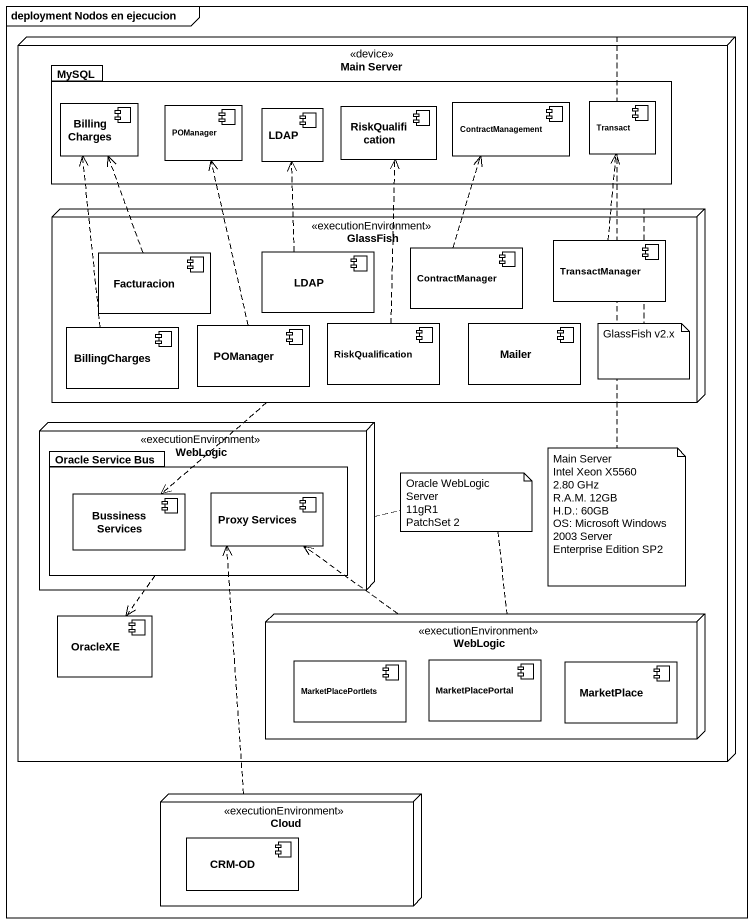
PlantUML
@startuml
mainframe deployment Nodos en ejecucion
node "Main Server" as Main_Server <<device>> {
  package MySQL {
    component BillingCharges
    component POManager
    component RiskQualification
    component ContractManagement
    component Transact
    component LDAP
  }
  node GlassFish <<executionEnvironment>> {
    component TransactManager
    component Facturacion
    component "LDAP" as LDAP_2
    component ContractManager
    component "BillingCharges" as BillingCharges_2
    component "POManager" as POManager_2
    component "RiskQualification" as RiskQualification_2
    component Mailer
  }
  node WebLogic <<executionEnvironment>> {
    package "Oracle Service Bus" as Oracle_Service_Bus {
      component "Bussiness Services" as Bussiness_Services
      component "Proxy Services" as Proxy_Services
    }
  }
  component OracleXE
  node "WebLogic" as WebLogic_2 <<executionEnvironment>> {
    component MarketPlacePortlets
    component MarketPlacePortal
    component MarketPlace
  }
}
node "Cloud" as Cloud_ <<executionEnvironment>> {
  component "CRM-OD" as CRM_OD
}
GlassFish ..> Bussiness_Services
TransactManager .up.> Transact
Facturacion .up.> BillingCharges
LDAP_2 .up.> LDAP
ContractManager .up.> ContractManagement
BillingCharges_2 .up.> BillingCharges
POManager_2 .up.> POManager
RiskQualification_2 .up.> RiskQualification
Oracle_Service_Bus ..> OracleXE
WebLogic_2 .up.> Proxy_Services
Cloud_ .up.> Proxy_Services
note right of GlassFish : GlassFish v2.x
note as N2
  Oracle WebLogic Server
  11gR1
  PatchSet 2
end note
N2 .. WebLogic
N2 .. WebLogic_2
note right of Main_Server
  Main Server
  Intel Xeon X5560
  2.80 GHz
  R.A.M. 12GB
  H.D.: 60GB
  OS: Microsoft Windows 2003 Server
  Enterprise Edition SP2
end note
@enduml
